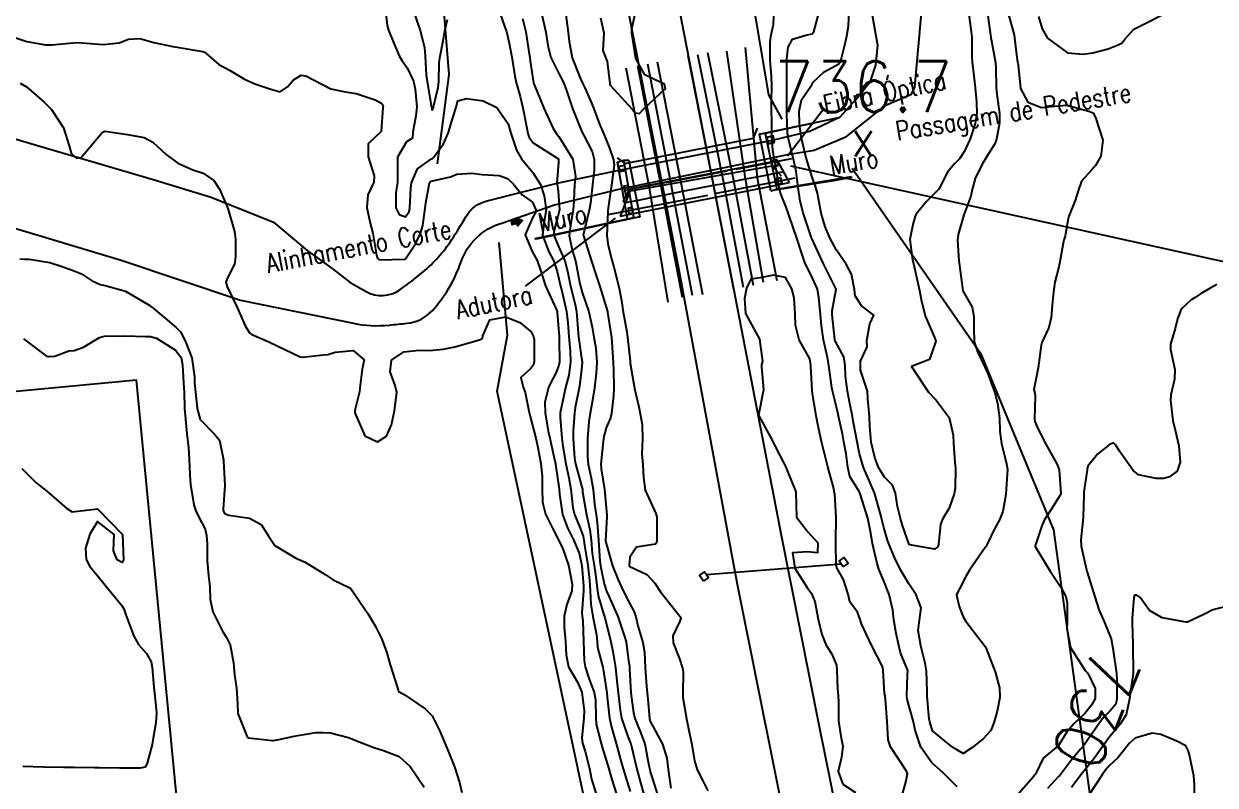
# Model space of a CAD drawing. Header units: metres. Extents: x 307586 to 320046, y 7427249 to 7434250.
# Drawn here: x 314312.2 to 314406.1, y 7432500.8 to 7432560.8 of the extents above; entities that cross this region are included whole.
import ezdxf
from ezdxf.enums import TextEntityAlignment as Align

# ---------------------------------------------------------------- set-up
doc = ezdxf.new("R2010")
doc.units = ezdxf.units.M
doc.header["$MEASUREMENT"] = 0
doc.linetypes.add('CONTINUO', pattern=[0])
doc.linetypes.add('TRACEJADO', pattern=[8.7, 8, -0.7])
doc.layers.get('0').update_dxf_attribs({"color": 255})
for name, color, linetype in [('_ALINHAMENTO_CORTES', 45, 'Continuous'), ('ADUTORA', 45, 'Continuous'), ('ALINHAMENTO_CORTES', 45, 'Continuous'), ('BASE', 45, 'Continuous'), ('Cotas', 45, 'Continuous'), ('Curvas de Nivel 1m', 11, 'Continuous'), ('Curvas de Nivel 5m', 15, 'Continuous'), ('Divisa', 42, 'FENCELINE2'), ('Edificações', 30, 'Continuous'), ('EIXO', 45, 'Continuous'), ('LASTRO', 45, 'Continuous'), ('Linha Férrea', 20, 'Continuous'), ('PLATAFORMA', 45, 'Continuous'), ('Pontes_Viadutos_Tubos', 190, 'Continuous'), ('Pontos Cotados', 45, 'Continuous'), ('Portico', 45, 'Continuous'), ('TEXTO', 45, 'Continuous'), ('TG', 45, 'Continuous'), ('TRILHO', 45, 'Continuous'), ('Vias Primárias', 230, 'Continuous'), ('Vias Secundárias', 230, 'Continuous')]:
    doc.layers.add(name, color=color, linetype=linetype)
doc.styles.add('ROMANS', font='romans', dxfattribs={"height": 0.2})
doc.styles.get("Standard").update_dxf_attribs({"font": 'txt.shx'})
doc.styles.add('Style-STANDARD', font='STANDARD.shx')
doc.linetypes.add('FENCELINE2', pattern='A,0.25,-0.1,[132,ltypeshp.shx,S=0.1,R=0,X=-0.1,Y=0],-0.1,1', length=1.45)

# ---------------------------------------------------------------- blocks, each defined once
blk = doc.blocks.new('ELVTXT_136')
at = {"layer": 'Pontos Cotados', "linetype": 'Continuous', "style": 'Style-STANDARD'}
for s, height, p in [('736.7', 4, (0, 4)), ('x', 3, (0, 0))]:
    blk.add_text(s, height=height, dxfattribs=at).set_placement(p, align=Align.MIDDLE_CENTER)
blk = doc.blocks.new('SIMB_PONTO')
at = {"color": 0}
blk.add_point((0, 0), dxfattribs=at)
for tag in ['desc:', 'cota:', 'pto:']:
    blk.add_attdef(tag, (0, 0), '', height=1)
blk = doc.blocks.new('FAC1394D98AB429E12CF5C')
at = {"color": 1, "linetype": 'CONTINUO', "flags": 128}
for points in [[(-0.35, 0.377), (-0.458, 0.213)], [(-0.43, 0.075), (-0.212, 0.405)], [(-0.303, 0.085), (-0.001, 0.543)], [(-0.165, 0.113), (0.09, 0.501)], [(-0.093, 0.585), (-0.114, 0.554)], [(-0.028, 0.139), (0.182, 0.458)], [(0, 0), (0.274, 0.416)]]:
    blk.add_lwpolyline(points, dxfattribs=at)

msp = doc.modelspace()

# ---------------------------------------------------------------- hatches: boundary and pattern name
at = {"layer": 'ALINHAMENTO_CORTES'}
msp.add_hatch(color=256, dxfattribs=at).paths.add_polyline_path([(314350.608, 7432545.288), (314351.006, 7432545.37), (314350.971, 7432545.538), (314351.46, 7432545.312), (314351.1, 7432544.912), (314351.065, 7432545.08), (314350.668, 7432544.999)])

# ---------------------------------------------------------------- linework, layer by layer
at = {"layer": 'ADUTORA', "linetype": 'TRACEJADO', "flags": 128}
msp.add_lwpolyline([(314358.221, 7432545.798), (314372.967, 7432548.678)], dxfattribs=at)
at = {"layer": 'ALINHAMENTO_CORTES', "linetype": 'CONTINUO'}
msp.add_polyline3d([(314359.523, 7432546.727, 736.6), (314359.583, 7432546.74, 737.448), (314359.708, 7432546.763, 736.877), (314359.719, 7432546.765, 736.877), (314360.002, 7432546.82, 736.908), (314360.025, 7432546.825, 736.913), (314360.037, 7432546.827, 736.627), (314360.473, 7432546.913, 731.546), (314361.608, 7432547.135, 731.302), (314362.531, 7432547.315, 731.521), (314363.323, 7432547.47, 731.533), (314364.11, 7432547.624, 731.545), (314366.533, 7432548.097, 731.56), (314367.332, 7432548.253, 731.395), (314369.05, 7432548.606, 731.354), (314369.974, 7432548.77, 731.387), (314370.792, 7432548.93, 731.513), (314371.288, 7432549.027, 736.607), (314371.307, 7432549.031, 736.605), (314371.702, 7432549.108, 736.603), (314371.721, 7432549.112, 736.603), (314372.06, 7432549.178, 737.202)], dxfattribs=at)
msp.add_polyline3d([(314350.608, 7432545.288, 0), (314351.006, 7432545.37, 0), (314350.971, 7432545.538, 0), (314351.46, 7432545.312, 0), (314351.1, 7432544.912, 0), (314351.065, 7432545.08, 0), (314350.668, 7432544.999, 0)], close=True, dxfattribs=at)
at = {"layer": 'BASE', "linetype": 'CONTINUO'}
for points in [[(314376.247, 7432553.382, 736.566), (314370.604, 7432552.185, 736.612)], [(314370.995, 7432552.304, 731.615), (314376.299, 7432553.412, 736.091)], [(314376.299, 7432553.412, 736.091), (314376.247, 7432553.382, 736.566)], [(314370.149, 7432552.132, 731.434), (314370.995, 7432552.304, 731.615)], [(314370.604, 7432552.185, 736.612), (314370.149, 7432552.132, 731.434)], [(314370.604, 7432552.185, 736.612), (314371.523, 7432547.804, 736.596)], [(314371.048, 7432547.655, 731.544), (314370.149, 7432552.132, 731.434)], [(314352.551, 7432543.846, 736.313), (314352.482, 7432543.906, 736.62), (314360.258, 7432545.563, 736.626), (314359.47, 7432550.067, 736.63)], [(314358.962, 7432549.934, 736.6), (314359.47, 7432550.067, 736.63)], [(314359.745, 7432545.453, 736.6), (314358.962, 7432549.934, 736.6)], [(314359.47, 7432550.067, 736.63), (314359.864, 7432550.082, 731.554)], [(314359.864, 7432550.082, 731.554), (314360.722, 7432545.614, 731.543)], [(314375.98, 7432548.457, 735.538), (314371.048, 7432547.655, 731.544)], [(314371.523, 7432547.804, 736.596), (314377.417, 7432548.785, 736.607)], [(314377.369, 7432548.704, 735.52), (314375.98, 7432548.457, 735.538)], [(314377.417, 7432548.785, 736.607), (314377.369, 7432548.704, 735.52)], [(314371.048, 7432547.655, 731.544), (314371.523, 7432547.804, 736.596)], [(314360.722, 7432545.614, 731.543), (314352.551, 7432543.846, 736.313)], [(314360.258, 7432545.563, 736.626), (314360.722, 7432545.614, 731.543)]]:
    msp.add_polyline3d(points, dxfattribs=at)
for points in [[(314371.335, 7432551.47, 736.879), (314371.218, 7432551.985, 736.879), (314370.716, 7432551.871, 736.879), (314370.833, 7432551.356, 736.879)], [(314371.203, 7432551.961, 737.429), (314370.74, 7432551.856, 737.426), (314370.848, 7432551.38, 737.426), (314371.311, 7432551.485, 737.429)], [(314359.595, 7432549.26, 736.892), (314359.523, 7432549.67, 736.892), (314359.046, 7432549.587, 736.892), (314359.118, 7432549.176, 736.892)], [(314359.583, 7432549.268, 737.433), (314359.515, 7432549.659, 737.428), (314359.058, 7432549.579, 737.422), (314359.126, 7432549.188, 737.445)], [(314371.518, 7432550.142, 736.612), (314371.085, 7432550.056, 736.612), (314371.183, 7432549.563, 736.612), (314371.616, 7432549.649, 736.612)], [(314371.503, 7432550.119, 737.477), (314371.533, 7432549.966, 737.462), (314371.593, 7432549.665, 737.477), (314371.199, 7432549.586, 737.477), (314371.109, 7432550.041, 737.477)], [(314371.929, 7432548.219, 736.596), (314371.835, 7432548.693, 736.596), (314371.427, 7432548.612, 736.596), (314371.521, 7432548.138, 736.596)], [(314371.818, 7432548.668, 737.439), (314371.452, 7432548.596, 737.436), (314371.538, 7432548.163, 737.436), (314371.904, 7432548.236, 737.439)], [(314359.926, 7432547.335, 736.911), (314359.787, 7432548.085, 736.881), (314359.469, 7432548.026, 736.881), (314359.608, 7432547.277, 736.911)], [(314359.899, 7432547.348, 737.433), (314359.83, 7432547.736, 737.433), (314359.543, 7432547.683, 737.433), (314359.615, 7432547.296, 737.433)], [(314360.183, 7432545.931, 736.846), (314360.116, 7432546.347, 736.915), (314359.79, 7432546.29, 736.846), (314359.857, 7432545.878, 736.846)], [(314360.108, 7432546.332, 737.412), (314359.803, 7432546.279, 737.412), (314359.859, 7432545.883, 737.379), (314360.178, 7432545.935, 737.378)]]:
    msp.add_polyline3d(points, close=True, dxfattribs=at)
at = {"layer": 'Curvas de Nivel 1m', "flags": 128}
for points, elevation in [([(314340.628, 7432562.327), (314340.797, 7432560.685), (314340.905, 7432560.323), (314341.257, 7432559.481), (314341.75, 7432558.31), (314341.996, 7432557.903), (314342.394, 7432557.362), (314342.87, 7432556.295), (314343.003, 7432555.668), (314343.131, 7432554.292), (314343.076, 7432553.569), (314342.824, 7432552.295), (314342.801, 7432551.823), (314342.325, 7432551.512), (314341.633, 7432550.31), (314341.616, 7432548.987), (314341.626, 7432548.31), (314341.494, 7432547.531), (314341.479, 7432546.312), (314341.743, 7432545.793), (314342.256, 7432545.61), (314342.535, 7432546.022), (314342.583, 7432546.297), (314342.671, 7432547.904), (314342.716, 7432548.296), (314343.189, 7432549.402), (314344.311, 7432550.181), (314344.378, 7432550.213), (314344.445, 7432550.279), (314345.236, 7432551.359), (314345.63, 7432552.267), (314345.793, 7432552.814), (314346.25, 7432554.261), (314346.272, 7432554.353), (314346.368, 7432554.765), (314347.054, 7432554.934), (314348.368, 7432554.762), (314349.46, 7432554.219), (314350.344, 7432552.948), (314350.557, 7432552.207), (314350.987, 7432550.867), (314351.401, 7432550.194), (314352.297, 7432549.119), (314352.888, 7432548.174), (314353.174, 7432547.271), (314353.325, 7432546.169), (314353.189, 7432545.235), (314353.049, 7432544.172), (314353.535, 7432542.855), (314353.905, 7432542.163), (314354.204, 7432541.301), (314354.48, 7432540.157), (314354.571, 7432539.773), (314354.928, 7432538.152), (314355.035, 7432537.27), (314355.13, 7432536.15), (314355.24, 7432535.041), (314355.253, 7432534.149), (314355.12, 7432533.138), (314354.873, 7432532.152), (314354.718, 7432531.522), (314354.452, 7432530.156), (314354.436, 7432529.788), (314354.581, 7432528.155), (314354.647, 7432527.544), (314354.884, 7432526.151), (314355.118, 7432525.043), (314355.275, 7432524.147), (314355.442, 7432522.684), (314355.559, 7432522.144), (314355.963, 7432521.196), (314356.255, 7432520.435), (314356.298, 7432520.135), (314356.349, 7432519.732), (314356.616, 7432518.13), (314356.759, 7432516.975), (314356.807, 7432516.126), (314356.85, 7432515.083), (314357.005, 7432514.123), (314357.3, 7432512.68), (314357.348, 7432512.118), (314357.393, 7432511.661), (314357.803, 7432510.11), (314357.831, 7432509.972), (314358.116, 7432508.107), (314358.154, 7432507.752), (314358.323, 7432506.105), (314358.483, 7432505.395), (314358.853, 7432504.099), (314359.269, 7432502.565), (314359.407, 7432502.093), (314359.723, 7432501.084), (314359.953, 7432500.324)], 736), ([(314352.965, 7432561.657), (314353.319, 7432560.171), (314353.474, 7432559.112), (314353.707, 7432558.167), (314354.389, 7432556.805), (314354.733, 7432556.156), (314354.951, 7432555.58), (314355.415, 7432554.149), (314356.158, 7432552.32), (314356.245, 7432552.141), (314356.331, 7432551.982), (314356.96, 7432550.771), (314357.13, 7432550.128), (314357.119, 7432549.309), (314356.981, 7432548.13), (314356.828, 7432546.691), (314356.738, 7432546.133), (314356.266, 7432544.162), (314356.262, 7432544.14), (314356.27, 7432544.112), (314356.901, 7432542.13), (314357.22, 7432541.141), (314357.565, 7432540.119), (314358.164, 7432538.157), (314358.177, 7432538.11), (314358.477, 7432536.107), (314358.517, 7432535.728), (314358.629, 7432534.105), (314358.648, 7432533.572), (314358.662, 7432532.104), (314358.653, 7432531.538), (314358.481, 7432530.106), (314358.397, 7432529.778), (314358.056, 7432528.974), (314357.871, 7432528.287), (314357.855, 7432528.113), (314357.835, 7432527.907), (314357.636, 7432526.116), (314357.661, 7432525.757), (314357.933, 7432524.111), (314357.995, 7432523.556), (314358.118, 7432522.109), (314358.119, 7432521.961), (314358.014, 7432520.109), (314358.02, 7432520.041), (314358.564, 7432518.104), (314359.018, 7432516.993), (314359.43, 7432516.095), (314359.894, 7432515.15), (314360.284, 7432514.481), (314360.417, 7432514.082), (314360.576, 7432513.375), (314360.967, 7432512.073), (314361.087, 7432511.313), (314361.136, 7432510.07), (314361.247, 7432508.633), (314361.303, 7432508.068), (314361.341, 7432507.609), (314361.475, 7432506.065), (314361.544, 7432505.827), (314361.776, 7432505.405), (314362.515, 7432504.052), (314362.838, 7432502.958), (314362.96, 7432502.048), (314363.169, 7432500.594)], 733), ([(314354.871, 7432561.733), (314355.066, 7432560.154), (314355.145, 7432559.43), (314355.388, 7432558.15), (314356.036, 7432556.494), (314356.202, 7432556.142), (314356.379, 7432555.772), (314356.898, 7432554.662), (314357.099, 7432554.129), (314357.543, 7432552.924), (314357.892, 7432552.117), (314358.02, 7432551.805), (314358.322, 7432551.019), (314358.648, 7432550.107), (314358.698, 7432549.715), (314358.475, 7432548.108), (314358.453, 7432547.936), (314358.269, 7432546.698), (314358.199, 7432546.111), (314358.192, 7432546.041), (314358.124, 7432544.112), (314358.232, 7432543.354), (314358.549, 7432542.107), (314358.662, 7432541.652), (314359.059, 7432540.101), (314359.264, 7432539.012), (314359.415, 7432538.097), (314359.685, 7432536.557), (314359.753, 7432536.094), (314359.948, 7432534.268), (314359.967, 7432534.092), (314360.109, 7432533.151), (314360.267, 7432532.259), (314360.301, 7432532.087), (314360.636, 7432530.64), (314360.759, 7432530.08), (314360.896, 7432529.242), (314360.925, 7432528.077), (314360.89, 7432526.935), (314360.969, 7432526.076), (314361.007, 7432525.07), (314361.138, 7432524.073), (314361.976, 7432522.243), (314362.043, 7432522.059), (314362.055, 7432521.976), (314362.06, 7432520.059), (314362.051, 7432519.959), (314361.949, 7432519.805), (314360.452, 7432519.576), (314359.933, 7432518.784), (314359.876, 7432518.138), (314359.884, 7432518.09), (314359.922, 7432518.041), (314361.279, 7432517.432), (314361.91, 7432516.743), (314362.356, 7432516.055), (314363.884, 7432514.145), (314363.944, 7432514.039), (314363.951, 7432513.97), (314363.878, 7432513.734), (314363.312, 7432512.594), (314363.358, 7432512.045), (314363.84, 7432510.766), (314364.09, 7432510.037), (314364.14, 7432509.725), (314364.098, 7432508.037), (314364.12, 7432507.716), (314364.399, 7432506.034), (314364.562, 7432505.245), (314364.821, 7432504.029), (314365.026, 7432502.745), (314365.241, 7432502.025), (314365.724, 7432501.095), (314366.076, 7432500.374)], 732), ([(314357.62, 7432561.298), (314357.876, 7432560.118), (314357.812, 7432558.718), (314358.048, 7432558.115), (314358.136, 7432557.849), (314358.345, 7432556.111), (314358.353, 7432556.081), (314358.382, 7432556.003), (314360.108, 7432554.093), (314360.359, 7432553.806), (314360.683, 7432553.76), (314360.981, 7432554.081), (314362.376, 7432555.374), (314362.741, 7432555.695), (314362.66, 7432556.057), (314362.384, 7432556.213), (314361.119, 7432556.808), (314360.403, 7432558.09), (314360.09, 7432560.093), (314360.103, 7432560.426), (314360.453, 7432562.09)], 731), ([(314385.722, 7432500.688), (314384.618, 7432501.791), (314383.745, 7432502.59), (314382.859, 7432503.809), (314382.424, 7432505.166), (314382.283, 7432505.815), (314381.808, 7432507.494), (314381.754, 7432507.821), (314381.83, 7432509.542), (314381.85, 7432509.803), (314381.847, 7432509.82), (314381.833, 7432509.862), (314381.271, 7432511.252), (314381.125, 7432511.831), (314380.935, 7432512.766), (314380.754, 7432513.837), (314380.667, 7432514.615), (314380.386, 7432515.843), (314379.92, 7432516.967), (314379.566, 7432517.854), (314379.407, 7432518.387), (314379.055, 7432519.859), (314378.884, 7432520.94), (314378.688, 7432521.863), (314378.089, 7432523.782), (314378.059, 7432523.869), (314378.004, 7432523.97), (314377.286, 7432525.151), (314377.114, 7432525.884), (314376.986, 7432526.939), (314376.813, 7432527.889), (314376.686, 7432528.517), (314376.389, 7432529.895), (314376.332, 7432530.153), (314376.086, 7432531.173), (314375.895, 7432531.902), (314375.85, 7432532.149), (314375.627, 7432533.905), (314375.501, 7432534.534), (314375.185, 7432535.91), (314375.037, 7432537.028), (314374.952, 7432537.912), (314374.829, 7432539.268), (314374.726, 7432539.915), (314374.204, 7432541.058), (314373.753, 7432541.925), (314373.509, 7432542.641), (314373.106, 7432543.931), (314372.494, 7432545.704), (314372.42, 7432545.938), (314372.267, 7432546.379), (314371.809, 7432547.477), (314371.694, 7432547.949), (314371.596, 7432548.647), (314371.359, 7432549.954), (314371.2, 7432550.835), (314371.134, 7432551.958), (314371.119, 7432553.19), (314371.094, 7432553.959), (314371.097, 7432554.686), (314371.138, 7432555.959), (314371.11, 7432556.679), (314371.002, 7432557.961), (314370.989, 7432559.396), (314371.079, 7432559.96), (314371.266, 7432560.783), (314371.307, 7432561.957)], 732), ([(314386.625, 7432561.777), (314386.847, 7432560.184), (314386.88, 7432559.773), (314386.898, 7432558.253), (314386.926, 7432557.772), (314386.994, 7432557.181), (314387.157, 7432555.768), (314387.264, 7432554.658), (314387.28, 7432553.766), (314387.158, 7432552.961), (314386.767, 7432551.773), (314386.323, 7432550.796), (314385.914, 7432550.187), (314385.526, 7432549.788), (314384.978, 7432549.121), (314384.293, 7432547.8), (314383.297, 7432546.79), (314382.492, 7432545.818), (314382.417, 7432545.663), (314382.256, 7432545.118), (314382.013, 7432543.823), (314382.219, 7432542.199), (314382.308, 7432541.819), (314382.34, 7432541.691), (314382.763, 7432539.814), (314382.9, 7432539.099), (314383.215, 7432537.81), (314384.022, 7432535.924), (314384.053, 7432535.801), (314383.564, 7432534.37), (314382.123, 7432533.82), (314383.475, 7432531.806), (314384.087, 7432531.16), (314385.095, 7432529.79), (314385.429, 7432528.416), (314385.438, 7432527.786), (314385.562, 7432526.253), (314385.601, 7432525.784), (314385.575, 7432524.217), (314385.504, 7432523.785), (314385.114, 7432522.66), (314384.585, 7432521.794), (314384.413, 7432521.351), (314384.265, 7432519.797), (314384.184, 7432519.564), (314383.949, 7432519.414), (314382.003, 7432519.769), (314381.953, 7432519.795), (314381.435, 7432521.295), (314381.27, 7432521.831), (314381.038, 7432522.784), (314380.867, 7432523.837), (314380.629, 7432524.46), (314380.015, 7432525.083), (314379.521, 7432525.855), (314379.256, 7432526.636), (314378.962, 7432527.861), (314378.84, 7432529.088), (314378.824, 7432529.862), (314378.696, 7432531.255), (314378.67, 7432531.864), (314378.118, 7432533.529), (314378.105, 7432533.87), (314378.127, 7432534.232), (314378.647, 7432535.356), (314378.602, 7432535.865), (314378.855, 7432537.171), (314379.172, 7432537.86), (314378.18, 7432538.609), (314377.696, 7432539.388), (314377.632, 7432539.878), (314377.409, 7432541.086), (314376.976, 7432541.889), (314376.229, 7432542.979), (314375.728, 7432543.905), (314375.342, 7432544.819), (314375.025, 7432545.912), (314374.725, 7432547.469), (314374.594, 7432547.917), (314374.295, 7432548.735), (314373.925, 7432549.924), (314373.772, 7432550.471), (314373.44, 7432551.929), (314373.319, 7432552.959), (314373.287, 7432553.931), (314373.459, 7432554.842), (314374.206, 7432555.922), (314374.279, 7432556.026), (314374.386, 7432556.216), (314375.261, 7432557.044), (314376.401, 7432557.676), (314376.565, 7432557.898), (314376.938, 7432559.379), (314377.045, 7432559.891), (314377.181, 7432560.629), (314377.221, 7432561.888)], 734), ([(314389.733, 7432561.737), (314390.214, 7432559.954), (314390.256, 7432559.732), (314390.419, 7432558.383), (314390.498, 7432557.813), (314390.516, 7432557.728), (314390.551, 7432557.588), (314390.733, 7432555.725), (314391.309, 7432554.653), (314392.368, 7432554.242), (314393.696, 7432554.36), (314394.37, 7432554.425), (314396.099, 7432553.929), (314396.365, 7432553.848), (314396.477, 7432553.771), (314396.534, 7432553.657), (314396.658, 7432553.356), (314397.207, 7432551.647), (314397.063, 7432550.391), (314396.638, 7432549.655), (314396.309, 7432549.3), (314395.543, 7432548.426), (314395.27, 7432547.67), (314395.042, 7432546.912), (314394.547, 7432545.677), (314394.482, 7432545.456), (314394.247, 7432544.122), (314394.147, 7432543.777), (314394.118, 7432543.681), (314393.83, 7432542.072), (314393.745, 7432541.685), (314393.431, 7432540.457), (314393.316, 7432539.689), (314393.22, 7432538.653), (314393.141, 7432537.69), (314392.964, 7432536.888), (314392.414, 7432535.697), (314392.347, 7432535.492), (314392.123, 7432533.7), (314391.787, 7432532.016), (314391.845, 7432531.704), (314391.876, 7432531.489), (314391.827, 7432529.704), (314391.849, 7432529.482), (314392.066, 7432528.975), (314392.728, 7432527.693), (314393.627, 7432526.086), (314393.766, 7432525.683), (314393.899, 7432523.786), (314393.864, 7432523.681), (314393.141, 7432522.533), (314392.602, 7432521.694), (314392.408, 7432521.256), (314391.955, 7432519.929), (314391.88, 7432519.701), (314391.882, 7432519.631), (314391.951, 7432519.504), (314393.059, 7432517.689), (314393.914, 7432516.434), (314394.3, 7432515.676), (314394.415, 7432515.157), (314394.416, 7432513.675), (314394.382, 7432513.168), (314394.678, 7432511.672), (314395.835, 7432509.866), (314395.937, 7432509.761), (314396.022, 7432509.657), (314396.599, 7432508.427), (314396.599, 7432507.648), (314396.322, 7432507.136), (314395.795, 7432506.466), (314395.384, 7432506.069), (314394.962, 7432505.668), (314394.411, 7432505.039), (314393.766, 7432504.03), (314393.631, 7432503.815), (314393.411, 7432503.684), (314392.504, 7432502.94), (314391.896, 7432501.698), (314391.837, 7432501.594), (314391.73, 7432501.458), (314390.201, 7432499.723)], 732), ([(314392.15, 7432561.404), (314392.44, 7432560.439), (314392.855, 7432559.696), (314394.422, 7432558.538), (314395.652, 7432558.437), (314396.422, 7432558.534), (314397.639, 7432558.856), (314398.428, 7432559.159), (314398.732, 7432559.325), (314398.953, 7432559.625), (314399.651, 7432560.408), (314400.445, 7432560.809), (314401.991, 7432561.587)], 731), ([(314351.485, 7432561.236), (314351.745, 7432560.19), (314351.975, 7432558.62), (314352.039, 7432558.185), (314352.086, 7432557.87), (314352.345, 7432556.181), (314352.351, 7432556.149), (314352.381, 7432556.035), (314353.166, 7432554.172), (314353.867, 7432552.638), (314354.155, 7432552.162), (314354.331, 7432551.939), (314355.44, 7432550.149), (314355.64, 7432548.799), (314355.579, 7432548.147), (314355.513, 7432546.905), (314355.47, 7432546.148), (314355.291, 7432545.111), (314355.158, 7432544.151), (314355.385, 7432542.989), (314355.639, 7432542.146), (314355.996, 7432540.341), (314356.032, 7432540.142), (314356.185, 7432539.637), (314356.699, 7432538.132), (314356.952, 7432536.929), (314357.098, 7432536.126), (314357.261, 7432535.25), (314357.322, 7432534.122), (314357.27, 7432533.282), (314357.136, 7432532.124), (314356.953, 7432530.998), (314356.8, 7432530.129), (314356.705, 7432529.489), (314356.599, 7432528.132), (314356.585, 7432526.688), (314356.636, 7432526.131), (314356.889, 7432525.004), (314357.047, 7432524.124), (314357.14, 7432522.968), (314357.266, 7432522.121), (314357.361, 7432521.513), (314357.452, 7432520.118), (314357.575, 7432518.469), (314357.62, 7432518.115), (314357.66, 7432517.854), (314357.909, 7432516.693), (314358.105, 7432516.108), (314358.28, 7432515.726), (314358.979, 7432514.099), (314359.572, 7432512.379), (314359.638, 7432512.092), (314359.838, 7432510.634), (314359.901, 7432510.156), (314359.905, 7432510.089), (314359.91, 7432510.011), (314360.02, 7432508.087), (314360.213, 7432506.51), (314360.32, 7432506.082), (314360.743, 7432505.046), (314361.103, 7432504.07), (314361.437, 7432502.365), (314361.501, 7432502.063), (314361.548, 7432501.88), (314361.725, 7432501.309), (314362.12, 7432500.056)], 734), ([(314388.154, 7432561.458), (314388.383, 7432559.751), (314388.393, 7432559.711), (314388.43, 7432559.494), (314388.754, 7432557.747), (314388.783, 7432557.37), (314388.812, 7432555.746), (314388.853, 7432555.271), (314389.07, 7432553.743), (314389.081, 7432553.014), (314388.842, 7432551.745), (314388.71, 7432551.366), (314388.323, 7432550.781), (314387.712, 7432549.759), (314387.16, 7432548.626), (314386.907, 7432547.771), (314386.808, 7432547.249), (314386.263, 7432545.78), (314385.81, 7432544.222), (314385.759, 7432543.785), (314385.866, 7432542.136), (314385.911, 7432541.783), (314386.193, 7432539.78), (314386.912, 7432538.501), (314387.052, 7432537.767), (314387.049, 7432536.877), (314387.086, 7432535.766), (314387.341, 7432534.968), (314387.927, 7432533.753), (314388.116, 7432533.313), (314388.693, 7432531.744), (314388.911, 7432530.915), (314389.062, 7432529.74), (314389.099, 7432528.704), (314389.219, 7432527.738), (314389.631, 7432526.132), (314389.692, 7432525.733), (314389.605, 7432524.136), (314389.565, 7432523.734), (314389.325, 7432522.395), (314389.069, 7432521.739), (314388.681, 7432521.027), (314388.078, 7432519.749), (314388.036, 7432519.665), (314387.951, 7432519.546), (314386.699, 7432517.769), (314386.422, 7432517.276), (314385.911, 7432516.293), (314385.729, 7432515.958), (314385.691, 7432515.782), (314385.894, 7432514.896), (314386.206, 7432514.095), (314386.394, 7432513.772), (314387.855, 7432511.864), (314387.935, 7432511.749), (314388.017, 7432511.582), (314388.729, 7432509.741), (314389.062, 7432508.496), (314389.102, 7432507.737), (314388.877, 7432506.659), (314388.623, 7432505.742), (314388.383, 7432505.137), (314387.77, 7432504.475), (314386.899, 7432503.763), (314386.205, 7432503.325), (314385.76, 7432503.566), (314385.382, 7432503.784), (314383.776, 7432505.108), (314383.578, 7432505.802), (314383.537, 7432506.053), (314383.37, 7432507.804), (314383.361, 7432508.261), (314383.316, 7432509.805), (314383.222, 7432510.423), (314382.882, 7432511.81), (314382.668, 7432513.015), (314382.76, 7432513.811), (314382.899, 7432514.804), (314382.514, 7432515.814), (314381.916, 7432516.698), (314381.237, 7432517.83), (314380.82, 7432518.715), (314380.358, 7432519.844), (314380.251, 7432520.141), (314379.966, 7432521.123), (314379.781, 7432521.852), (314379.718, 7432522.111), (314379.223, 7432523.858), (314378.625, 7432525.256), (314378.359, 7432525.867), (314378.039, 7432526.941), (314377.846, 7432527.873), (314377.567, 7432529.377), (314377.475, 7432529.879), (314377.238, 7432531.036), (314377.082, 7432531.885), (314376.944, 7432533.054), (314376.911, 7432533.888), (314376.807, 7432534.567), (314376.142, 7432535.793), (314376.099, 7432535.9), (314376.089, 7432535.955), (314375.875, 7432537.903), (314375.875, 7432538.195), (314376.193, 7432539.9), (314375.208, 7432541.91), (314374.267, 7432543.895), (314374.258, 7432543.92), (314374.243, 7432543.95), (314373.584, 7432545.927), (314373.35, 7432546.852), (314373.204, 7432547.931), (314373.047, 7432549.187), (314372.889, 7432549.934), (314372.401, 7432551.871), (314372.39, 7432551.939), (314372.345, 7432552.741), (314372.303, 7432553.941), (314372.3, 7432555.859), (314372.303, 7432555.941), (314372.302, 7432557.841), (314372.299, 7432557.942), (314372.3, 7432558.046), (314372.419, 7432558.995), (314372.748, 7432559.617), (314373.814, 7432559.926), (314374.313, 7432560.043), (314374.436, 7432560.2), (314374.801, 7432561.565)], 733), ([(314311.296, 7432559.801), (314312.415, 7432559.445), (314313.877, 7432559.179), (314314.411, 7432559.168), (314315.73, 7432559.31), (314316.414, 7432559.351), (314317.757, 7432559.256), (314318.412, 7432559.193), (314319.669, 7432559.322), (314320.419, 7432559.625), (314321.298, 7432559.678), (314322.415, 7432559.348), (314323.906, 7432559.03), (314324.41, 7432558.959), (314326.269, 7432558.638), (314326.404, 7432558.595), (314326.533, 7432558.498), (314327.542, 7432557.631), (314328.39, 7432557.167), (314329.567, 7432556.458), (314330.379, 7432556.094), (314331.63, 7432555.686), (314332.373, 7432555.458), (314332.939, 7432555.853), (314333.418, 7432556.41), (314334.018, 7432556.772), (314334.386, 7432556.73), (314335.049, 7432556.393), (314336.376, 7432555.697), (314337.484, 7432555.473), (314338.373, 7432555.334), (314339.871, 7432554.832), (314340.365, 7432554.564), (314340.47, 7432554.434), (314340.478, 7432554.328), (314340.461, 7432554.229), (314340.333, 7432552.33), (314339.307, 7432551.356), (314339.3, 7432550.34), (314339.782, 7432548.844), (314339.755, 7432548.335), (314339.278, 7432547.335), (314339.201, 7432546.341), (314339.47, 7432545.118), (314339.666, 7432544.336), (314339.963, 7432542.586), (314340.041, 7432542.332), (314340.212, 7432542.215), (314342.19, 7432542.278), (314342.213, 7432542.279), (314342.23, 7432542.282), (314342.242, 7432542.3), (314343.049, 7432543.473), (314343.436, 7432544.288), (314343.613, 7432544.923), (314343.791, 7432546.285), (314343.845, 7432546.706), (314344.152, 7432548.281), (314344.192, 7432548.373), (314344.285, 7432548.42), (314345.785, 7432548.77), (314346.293, 7432548.964), (314347.487, 7432549.05), (314348.294, 7432548.954), (314349.631, 7432548.879), (314350.289, 7432548.647), (314350.728, 7432548.203), (314351.435, 7432547.353), (314352.269, 7432546.759), (314352.516, 7432546.177), (314352.495, 7432545.944), (314352.256, 7432545.521), (314351.687, 7432544.188), (314352.223, 7432542.874), (314352.639, 7432542.176), (314352.878, 7432541.501), (314353.284, 7432540.169), (314354.165, 7432538.291), (314354.206, 7432538.16), (314354.214, 7432538.107), (314354.356, 7432536.158), (314354.371, 7432535.928), (314354.377, 7432534.157), (314354.348, 7432533.929), (314354.11, 7432533.303), (314353.702, 7432532.561), (314353.517, 7432532.166), (314353.244, 7432531.006), (314353.257, 7432530.168), (314353.499, 7432528.718), (314353.615, 7432528.164), (314354.025, 7432526.363), (314354.062, 7432526.16), (314354.073, 7432526.108), (314354.35, 7432524.157), (314354.389, 7432523.765), (314354.631, 7432522.153), (314355.023, 7432521.088), (314355.502, 7432520.145), (314355.937, 7432519.105), (314356.139, 7432518.137), (314356.285, 7432516.512), (314356.285, 7432516.134), (314356.156, 7432514.406), (314356.174, 7432514.136), (314356.23, 7432513.783), (314356.27, 7432512.134), (314356.321, 7432510.616), (314356.399, 7432510.132), (314356.701, 7432509.245), (314357.117, 7432508.12), (314357.228, 7432507.549), (314357.242, 7432506.118), (314357.279, 7432505.618), (314357.667, 7432504.111), (314357.759, 7432503.818), (314358.272, 7432502.105), (314358.492, 7432501.336), (314358.869, 7432500.098)], 737), ([(314311.866, 7432556.155), (314312.375, 7432555.858), (314313.762, 7432554.646), (314314.354, 7432554.067), (314315.297, 7432552.63), (314315.736, 7432551.208), (314315.896, 7432550.624), (314316.307, 7432550.238), (314316.668, 7432550.254), (314316.944, 7432550.611), (314318.33, 7432552.256), (314318.564, 7432552.354), (314320.328, 7432552.103), (314321.645, 7432551.869), (314322.323, 7432551.511), (314323.39, 7432550.529), (314324.303, 7432549.847), (314325.498, 7432549.305), (314326.291, 7432549.064), (314327.137, 7432548.487), (314327.601, 7432547.805), (314328.167, 7432546.471), (314328.192, 7432546.401), (314328.26, 7432546.189), (314328.777, 7432544.465), (314328.86, 7432543.837), (314328.861, 7432542.464), (314328.782, 7432541.889), (314328.196, 7432540.755), (314328.091, 7432540.472), (314328.187, 7432540.086), (314328.972, 7432538.462), (314329.631, 7432536.973), (314329.985, 7432536.452), (314330.142, 7432536.34), (314331.478, 7432535.772), (314332.133, 7432535.447), (314333.955, 7432534.572), (314334.124, 7432534.539), (314335.786, 7432534.724), (314336.127, 7432534.775), (314336.701, 7432534.944), (314338.13, 7432535.07), (314338.98, 7432534.341), (314338.841, 7432533.614), (314338.665, 7432532.344), (314338.617, 7432531.816), (314338.264, 7432530.348), (314338.256, 7432530.162), (314339.034, 7432528.34), (314340.038, 7432527.88), (314340.748, 7432528.319), (314341.153, 7432529.217), (314341.395, 7432530.31), (314341.556, 7432531.777), (314341.449, 7432532.31), (314341.036, 7432533.389), (314341.151, 7432534.315), (314342.13, 7432534.985), (314343.316, 7432535.104), (314344.131, 7432535.066), (314345.207, 7432535.194), (314346.134, 7432535.373), (314347.709, 7432535.807), (314348.14, 7432535.935), (314348.315, 7432536.054), (314348.345, 7432536.228), (314348.885, 7432537.493), (314350.158, 7432537.729), (314351.254, 7432537.293), (314352.147, 7432536.546), (314352.346, 7432536.178), (314352.392, 7432535.925), (314352.403, 7432534.177), (314352.342, 7432533.955), (314352.115, 7432533.637), (314351.353, 7432532.943), (314351.53, 7432532.188), (314351.676, 7432531.774), (314352.005, 7432530.181), (314352.068, 7432529.885), (314352.513, 7432528.175), (314352.653, 7432527.558), (314352.918, 7432526.171), (314353.031, 7432525.152), (314353.024, 7432524.17), (314353.042, 7432523.114), (314353.275, 7432522.167), (314353.959, 7432520.807), (314354.315, 7432520.156), (314354.661, 7432519.434), (314355.106, 7432518.148), (314355.391, 7432516.662), (314355.348, 7432516.146), (314354.977, 7432515.064), (314354.753, 7432514.151), (314354.754, 7432513.267), (314354.871, 7432512.15), (314354.909, 7432511.082), (314355.1, 7432510.147), (314355.815, 7432508.938), (314356.146, 7432508.135), (314356.322, 7432506.666), (314356.299, 7432506.132), (314356.156, 7432504.524), (314356.194, 7432504.134), (314356.422, 7432503.461), (314356.741, 7432502.125), (314356.906, 7432501.304), (314357.28, 7432500.116)], 738), ([(314311.848, 7432542.305), (314312.209, 7432542.28), (314312.597, 7432542.268), (314314.207, 7432542.018), (314315.114, 7432541.721), (314316.2, 7432541.329), (314316.703, 7432541.117), (314317.51, 7432540.6), (314318.188, 7432540.278), (314318.578, 7432540.195), (314320.18, 7432539.741), (314322.087, 7432538.618), (314322.163, 7432538.567), (314322.195, 7432538.54), (314324.147, 7432536.911), (314324.535, 7432536.516), (314324.948, 7432535.699), (314325.4, 7432534.507), (314325.612, 7432532.994), (314325.628, 7432532.505), (314325.796, 7432530.782), (314325.829, 7432530.502), (314326.06, 7432529.63), (314327.205, 7432528.483), (314327.582, 7432528.02), (314327.902, 7432526.472), (314327.912, 7432526.361), (314328.003, 7432524.47), (314327.867, 7432522.579), (314327.886, 7432522.471), (314327.908, 7432522.407), (314327.971, 7432522.228), (314328.334, 7432522.102), (314329.967, 7432521.871), (314330.881, 7432521.355), (314331.472, 7432520.427), (314331.942, 7432519.721), (314333.657, 7432518.672), (314333.925, 7432518.566), (314334.337, 7432518.396), (314335.913, 7432517.412), (314336.539, 7432517), (314337.903, 7432516.35), (314339.293, 7432514.336), (314339.869, 7432513.377), (314340.379, 7432512.322), (314340.773, 7432511.247), (314341.033, 7432510.312), (314341.611, 7432508.498), (314341.665, 7432508.302), (314341.709, 7432508.209), (314341.801, 7432508.149), (314342.134, 7432507.962), (314343.789, 7432506.847), (314344.341, 7432506.274), (314344.958, 7432505.081), (314345.299, 7432504.265), (314345.747, 7432503.172), (314346.108, 7432502.254), (314346.505, 7432501.033), (314346.692, 7432500.245)], 739), ([(314381.339, 7432499.826), (314381.726, 7432501.149), (314381.824, 7432501.727), (314381.797, 7432501.819), (314381.735, 7432501.929), (314380.483, 7432503.839), (314380.304, 7432504.378), (314380.228, 7432505.843), (314380.097, 7432507.557), (314380.047, 7432507.846), (314380.017, 7432508.049), (314379.899, 7432509.849), (314379.895, 7432509.91), (314379.836, 7432510.173), (314378.989, 7432511.859), (314378.198, 7432513.547), (314378.088, 7432513.868), (314377.889, 7432514.446), (314377.281, 7432515.263), (314377.143, 7432515.881), (314376.77, 7432517.037), (314376.271, 7432517.895), (314376.199, 7432518.16), (314376.159, 7432519.897), (314376.163, 7432520.105), (314376.203, 7432521.897), (314376.089, 7432523.811), (314376.041, 7432523.899), (314376.033, 7432523.929), (314376.006, 7432524.192), (314375.546, 7432525.905), (314375.388, 7432526.548), (314375.041, 7432527.91), (314374.747, 7432529.232), (314374.609, 7432529.915), (314374.327, 7432531.681), (314374.306, 7432531.918), (314374.201, 7432533.84), (314374.196, 7432533.919), (314374.128, 7432534.43), (314373.282, 7432535.929), (314372.999, 7432537.087), (314372.971, 7432537.932), (314372.888, 7432539.227), (314372.693, 7432539.935), (314372.202, 7432540.843), (314371.269, 7432541.02), (314370.201, 7432540.814), (314369.478, 7432540.699), (314369.137, 7432539.981), (314368.981, 7432539.182), (314369.04, 7432537.981), (314370.143, 7432535.97), (314370.382, 7432534.223), (314370.315, 7432533.967), (314370.3, 7432533.787), (314370.456, 7432531.965), (314370.073, 7432529.97), (314371.17, 7432527.953), (314371.454, 7432527.366), (314372.027, 7432526.3), (314372.19, 7432525.938), (314372.332, 7432525.625), (314373.025, 7432523.93), (314373.039, 7432522.878), (314373.06, 7432521.929), (314373.962, 7432520.781), (314374.76, 7432519.912), (314374.727, 7432519.13), (314373.946, 7432519.197), (314372.747, 7432519.129), (314372.937, 7432517.93), (314373.91, 7432516.398), (314374.252, 7432515.917), (314374.509, 7432515.302), (314374.783, 7432513.911), (314375.067, 7432512.706), (314375.385, 7432511.905), (314375.845, 7432511.149), (314376.213, 7432510.271), (314376.256, 7432509.894), (314376.301, 7432508.376), (314376.342, 7432507.892), (314376.367, 7432507.329), (314376.369, 7432505.891), (314376.563, 7432504.68), (314376.717, 7432503.886), (314376.616, 7432503.021), (314376.355, 7432501.891), (314376.731, 7432500.893), (314377.717, 7432500.234)], 731), ([(314406.2, 7432540.289), (314405.725, 7432540.017), (314404.912, 7432539.553), (314404.484, 7432539.264), (314404.188, 7432539.071), (314403.4, 7432538.348), (314403.089, 7432537.571), (314402.919, 7432536.815), (314402.559, 7432535.576), (314402.561, 7432535.153), (314402.882, 7432533.572), (314402.873, 7432532.811), (314402.584, 7432531.575), (314402.539, 7432531.125), (314402.738, 7432529.573), (314402.943, 7432528.692), (314403.195, 7432527.569), (314403.32, 7432526.281), (314403.062, 7432525.57), (314402.467, 7432525.127), (314402.017, 7432524.991), (314401.408, 7432524.98), (314400.019, 7432525.265), (314399.601, 7432525.614), (314398.536, 7432527.135), (314398.232, 7432527.628), (314398.055, 7432527.797), (314397.707, 7432527.635), (314396.788, 7432526.902), (314396.027, 7432525.965), (314395.977, 7432525.707), (314395.968, 7432525.661), (314395.723, 7432523.946), (314395.705, 7432523.663), (314395.665, 7432521.976), (314395.635, 7432521.663), (314395.474, 7432520.149), (314395.506, 7432519.664), (314395.934, 7432517.78), (314395.96, 7432517.686), (314395.961, 7432517.66), (314395.972, 7432517.619), (314396.586, 7432515.65), (314396.899, 7432514.651), (314397.349, 7432513.638), (314397.864, 7432512.35), (314398.011, 7432511.628), (314398.041, 7432511.438), (314398.279, 7432509.626), (314398.306, 7432509.147), (314398.328, 7432507.625), (314398.234, 7432507.199), (314397.799, 7432506.676), (314397.279, 7432506.15), (314396.912, 7432505.643), (314395.766, 7432504.015), (314395.605, 7432503.821), (314395.467, 7432503.663), (314394.693, 7432502.726), (314393.898, 7432501.678), (314393.825, 7432501.586), (314393.731, 7432501.489), (314392.849, 7432500.561)], 731), ([(314312.014, 7432525.783), (314313.138, 7432524.649), (314313.993, 7432523.979), (314315.55, 7432522.624), (314315.97, 7432522.368), (314317.973, 7432522.59), (314319.953, 7432520.57), (314320.016, 7432518.569), (314319.921, 7432518.37), (314319.533, 7432518.574), (314319.233, 7432519.277), (314319.286, 7432520.577), (314317.963, 7432521.592), (314317.369, 7432520.599), (314317.036, 7432519.504), (314317.072, 7432518.603), (314317.373, 7432518.054), (314317.911, 7432517.39), (314318.57, 7432516.583), (314319.887, 7432514.968), (314320.046, 7432514.729), (314320.104, 7432514.567), (314320.202, 7432514.241), (314320.831, 7432512.555), (314321.2, 7432511.903), (314321.839, 7432511.191), (314322.208, 7432510.536), (314322.274, 7432510.088), (314322.411, 7432508.534), (314322.502, 7432507.827), (314322.616, 7432506.532), (314322.565, 7432505.743), (314322.361, 7432504.534), (314322.273, 7432504.017), (314321.881, 7432502.539), (314321.844, 7432502.427), (314321.73, 7432502.245), (314321.329, 7432502.146), (314319.729, 7432502.17), (314318.129, 7432502.186), (314317.729, 7432502.192), (314316.129, 7432502.206), (314315.729, 7432502.213), (314315.329, 7432502.216), (314313.729, 7432502.24), (314312.1, 7432502.285)], 741), ([(314404.42, 7432499.553), (314404.443, 7432500.835), (314404.376, 7432501.554), (314404.013, 7432503.303), (314403.947, 7432503.558), (314403.766, 7432503.909), (314403.056, 7432504.281), (314401.775, 7432504.821), (314401.111, 7432504.925), (314399.772, 7432504.514), (314399.292, 7432504.09), (314398.935, 7432503.618), (314398.407, 7432502.97), (314397.744, 7432502.356), (314397.401, 7432501.972), (314397.167, 7432501.638), (314396.1, 7432500.037)], 729)]:
    msp.add_lwpolyline(points, dxfattribs=dict(at, elevation=elevation))
at = {"layer": 'Curvas de Nivel 5m', "flags": 128}
for points, elevation in [([(314342.856, 7432561.889), (314343.419, 7432560.29), (314343.739, 7432558.961), (314343.808, 7432558.286), (314343.884, 7432556.789), (314343.959, 7432556.284), (314344.284, 7432554.36), (314344.293, 7432554.281), (314344.359, 7432554.021), (314344.447, 7432554.194), (314344.467, 7432554.279), (314344.835, 7432555.819), (314344.881, 7432556.275), (314344.908, 7432557.765), (314344.977, 7432558.274), (314345.215, 7432559.478), (314345.361, 7432560.271), (314345.556, 7432561.155)], 735), ([(314349.508, 7432562.219), (314350.075, 7432560.575), (314350.2, 7432560.212), (314350.419, 7432559.309), (314350.626, 7432558.207), (314350.875, 7432556.69), (314350.986, 7432556.201), (314351.285, 7432555.109), (314351.5, 7432554.193), (314351.788, 7432552.741), (314351.898, 7432552.187), (314352.008, 7432551.863), (314352.325, 7432551.438), (314354.262, 7432550.212), (314354.313, 7432550.173), (314354.309, 7432549.907), (314354.169, 7432548.276), (314354.192, 7432548.161), (314354.278, 7432547.647), (314354.383, 7432546.159), (314354.373, 7432546.048), (314354.258, 7432545.638), (314353.942, 7432544.467), (314353.933, 7432544.163), (314354.232, 7432543.452), (314354.801, 7432542.154), (314355.019, 7432541.337), (314355.265, 7432540.149), (314355.62, 7432538.697), (314355.72, 7432538.144), (314355.853, 7432536.436), (314355.881, 7432536.143), (314356.126, 7432534.467), (314356.175, 7432534.191), (314356.179, 7432534.139), (314356.115, 7432533.58), (314355.961, 7432532.275), (314355.939, 7432532.142), (314355.632, 7432530.59), (314355.561, 7432530.145), (314355.461, 7432528.736), (314355.472, 7432528.146), (314355.58, 7432526.592), (314355.65, 7432526.144), (314356.01, 7432524.803), (314356.16, 7432524.293), (314356.192, 7432524.137), (314356.21, 7432523.927), (314356.505, 7432522.132), (314356.777, 7432520.944), (314356.878, 7432520.126), (314356.976, 7432519.085), (314357.12, 7432518.122), (314357.217, 7432517.422), (314357.378, 7432516.118), (314357.45, 7432515.669), (314357.884, 7432514.242), (314357.934, 7432514.109), (314357.964, 7432514.026), (314358.438, 7432512.104), (314358.593, 7432511.355), (314358.791, 7432510.1), (314358.904, 7432509.011), (314359, 7432508.098), (314359.159, 7432506.726), (314359.277, 7432506.095), (314359.769, 7432504.66), (314359.941, 7432504.263), (314360.006, 7432504.086), (314360.08, 7432503.763), (314360.483, 7432502.079), (314360.75, 7432501.102), (314361.044, 7432500.07)], 735), ([(314312.136, 7432536.003), (314313.946, 7432534.642), (314314.122, 7432534.595), (314314.168, 7432534.593), (314314.609, 7432534.635), (314315.711, 7432535.041), (314316.128, 7432535.09), (314316.872, 7432535.351), (314318.138, 7432536.099), (314318.508, 7432536.217), (314320.14, 7432536.239), (314321.784, 7432536.19), (314322.139, 7432536.184), (314322.628, 7432536.045), (314324.129, 7432535.115), (314324.559, 7432534.516), (314324.672, 7432533.957), (314324.759, 7432532.513), (314324.797, 7432531.801), (314324.839, 7432530.512), (314324.903, 7432529.669), (314325.027, 7432528.51), (314325.143, 7432527.397), (314325.209, 7432526.508), (314325.255, 7432525.263), (314325.307, 7432524.507), (314325.572, 7432522.911), (314325.697, 7432522.503), (314325.967, 7432521.939), (314326.451, 7432520.985), (314326.578, 7432520.491), (314326.605, 7432519.828), (314326.607, 7432518.49), (314326.734, 7432517.311), (314326.827, 7432516.486), (314326.864, 7432515.457), (314327.055, 7432514.482), (314327.859, 7432512.895), (314328.138, 7432512.467), (314328.44, 7432511.871), (314328.69, 7432510.461), (314328.762, 7432509.517), (314328.931, 7432508.459), (314329.001, 7432507.247), (314329.025, 7432506.458), (314329.765, 7432504.621), (314329.855, 7432504.54), (314330.817, 7432504.434), (314331.762, 7432504.342), (314331.835, 7432504.347), (314332.255, 7432504.415), (314333.488, 7432504.68), (314333.766, 7432504.741), (314335.193, 7432504.962), (314335.769, 7432504.981), (314336.332, 7432504.935), (314337.765, 7432504.562), (314338.325, 7432504.344), (314339.755, 7432503.789), (314340.518, 7432503.552), (314341.745, 7432503.08), (314342.606, 7432502.291), (314343.717, 7432500.66)], 740), ([(314407.385, 7432515.005), (314405.894, 7432514.643), (314405.164, 7432514.273), (314403.884, 7432513.676), (314403.783, 7432513.661), (314401.887, 7432514.01), (314400.891, 7432514.593), (314400.156, 7432515.606), (314399.906, 7432515.79), (314399.721, 7432515.797), (314399.657, 7432515.612), (314399.524, 7432513.976), (314399.536, 7432513.613), (314399.576, 7432511.894), (314399.576, 7432511.613), (314399.618, 7432509.829), (314399.597, 7432509.612), (314399.364, 7432508.068), (314399.314, 7432507.615), (314399.045, 7432506.367), (314398.594, 7432505.622), (314398.214, 7432505.19), (314397.773, 7432504.657), (314397.03, 7432503.641), (314396.502, 7432502.898), (314395.737, 7432501.944), (314395.605, 7432501.791), (314395.513, 7432501.662), (314394.747, 7432500.645)], 730)]:
    msp.add_lwpolyline(points, dxfattribs=dict(at, elevation=elevation))
at = {"layer": 'Divisa'}
for points in [[(314371.936, 7432553.303), (314370.892, 7432555.226), (314366.321, 7432582.309), (314356.193, 7432626.831), (314361.93, 7432628.355), (314358.735, 7432641.637), (314357.008, 7432648.757), (314356.658, 7432648.611), (314351.797, 7432660.208), (314342.513, 7432680.65), (314343.352, 7432681.044), (314335.493, 7432697.772), (314331.527, 7432705.599), (314331.299, 7432705.466), (314328.808, 7432709.743), (314325.969, 7432715.106), (314323.38, 7432719.865), (314322.712, 7432721.385), (314320.542, 7432725.469), (314320.021, 7432726.224), (314310.334, 7432740.274)], [(314344.766, 7432549.787), (314345.701, 7432556.843), (314343.247, 7432586.972), (314330.283, 7432632.65), (314319.131, 7432662.952), (314312.907, 7432677.852), (314294.996, 7432710.606)], [(314377.455, 7432549.457), (314387.582, 7432534.867), (314393.317, 7432520.941), (314398.379, 7432484.113), (314403.3, 7432454.191), (314405.563, 7432436.886), (314412.197, 7432414.437), (314419.7, 7432397.263), (314433.329, 7432372.332), (314447.994, 7432349.183), (314468.986, 7432315.834), (314499.773, 7432267.065), (314511.011, 7432249.95), (314526.486, 7432225.844), (314542.305, 7432201.291), (314545.43, 7432197.509), (314557.23, 7432183.475), (314578.221, 7432163.396), (314588.981, 7432153.264), (314601.244, 7432144.473)], [(314598.827, 7432089.163), (314596.882, 7432098.978), (314584.64, 7432113.339), (314578.782, 7432119.951), (314566.254, 7432128.635), (314554.744, 7432136.427), (314532.738, 7432161.937), (314510.27, 7432192.567), (314505.628, 7432198.768), (314476.466, 7432239.013), (314468.446, 7432249.95), (314457.968, 7432266.263), (314422.398, 7432317.97), (314404.004, 7432346.052), (314397.77, 7432359.725), (314393.109, 7432373.871), (314384.52, 7432394.378), (314370.366, 7432426.892), (314365.661, 7432442.583), (314360.272, 7432471.853), (314360.071, 7432482.379), (314349.474, 7432531.863), (314350.291, 7432536.279), (314349.626, 7432543.583)]]:
    msp.add_lwpolyline(points, dxfattribs=at)
at = {"layer": 'Edificações'}
msp.add_lwpolyline([(314274.946, 7432450.12), (314276.419, 7432433.414), (314328.869, 7432438.435), (314327.112, 7432458.232), (314324.827, 7432458.029), (314324.541, 7432461.257), (314325.415, 7432461.334), (314324.61, 7432471.923), (314325.953, 7432472.025), (314325.151, 7432482.584), (314323.54, 7432482.461), (314322.64, 7432493.95), (314321.203, 7432493.837), (314320.977, 7432496.726), (314324.497, 7432497.001), (314321.054, 7432532.734), (314273.067, 7432528.225), (314276.174, 7432492.42), (314272.738, 7432492.283), (314273.149, 7432487.547), (314274.014, 7432487.601), (314277.276, 7432453.009), (314285.279, 7432453.791), (314285.54, 7432451.009)], close=True, dxfattribs=at)
at = {"layer": 'EIXO', "linetype": 'CONTINUO'}
for points in [[(314368.883, 7432540.04, 731.393), (314367.277, 7432548.544, 731.389), (314365.293, 7432558.388, 731.401)], [(314364.877, 7432539.4, 731.37), (314363.183, 7432548.19, 731.346), (314361.353, 7432557.658, 731.348)]]:
    msp.add_polyline3d(points, dxfattribs=at)
at = {"layer": 'LASTRO', "linetype": 'CONTINUO'}
for points in [[(314371.533, 7432540.578, 731.16), (314369.985, 7432548.649, 731.389), (314369.054, 7432558.962, 731.246)], [(314370.466, 7432540.429, 731.319), (314369.05, 7432548.606, 731.354), (314367.583, 7432558.676, 731.274)]]:
    msp.add_polyline3d(points, dxfattribs=at)
at = {"layer": 'Linha Férrea'}
for points in [[(314350.359, 7432618.398), (314354.803, 7432601.319), (314358.982, 7432584.066), (314363.86, 7432561.855), (314367.959, 7432540.773), (314371.879, 7432520.383), (314374.839, 7432505.571), (314378.837, 7432485.721), (314381.164, 7432475.037), (314384.658, 7432461.416), (314387.63, 7432449.801), (314391.299, 7432437.925), (314395.229, 7432426.14), (314399.77, 7432414), (314406.143, 7432398.283), (314413.481, 7432382.656), (314418.884, 7432372.174), (314427.447, 7432356.197)], [(314346.69, 7432617.045), (314351.014, 7432601.066), (314355.117, 7432583.55), (314359.885, 7432561.424), (314363.766, 7432541.57), (314368.372, 7432516.779), (314372.92, 7432494.151), (314377.077, 7432475.572), (314380.185, 7432462.929), (314384.012, 7432448.288), (314387.231, 7432437.582), (314392.333, 7432422.666), (314396.991, 7432409.689), (314403.314, 7432395.215), (314407.802, 7432385.397), (314413.461, 7432373.917), (314423.164, 7432355.849)]]:
    msp.add_lwpolyline(points, dxfattribs=at)
at = {"layer": 'PLATAFORMA', "linetype": 'CONTINUO'}
for points in [[(314371.61, 7432550.031, 737.489), (314360.01, 7432547.81, 737.444)], [(314372.515, 7432548.317, 737.419), (314371.61, 7432550.031, 737.489)], [(314359.158, 7432545.668, 737.451), (314372.515, 7432548.317, 737.419)], [(314360.01, 7432547.81, 737.444), (314359.158, 7432545.668, 737.451)]]:
    msp.add_polyline3d(points, dxfattribs=at)
at = {"layer": 'Pontes_Viadutos_Tubos'}
for points in [[(314358.929, 7432550.261), (314359.549, 7432549.818), (314369.69, 7432551.81), (314370, 7432552.607)], [(314359.412, 7432546.803), (314359.855, 7432547.644), (314371.154, 7432549.636), (314371.862, 7432548.839)]]:
    msp.add_lwpolyline(points, dxfattribs=at)
at = {"layer": 'Portico'}
for points in [[(314376.756, 7432518.035), (314376.426, 7432518.483), (314376.816, 7432518.769), (314377.145, 7432518.321)], [(314365.751, 7432516.907), (314365.422, 7432517.355), (314365.811, 7432517.641), (314366.14, 7432517.193)]]:
    msp.add_lwpolyline(points, close=True, dxfattribs=at)
msp.add_lwpolyline([(314365.975, 7432517.417), (314376.591, 7432518.259)], dxfattribs=at)
at = {"layer": 'TEXTO'}
msp.add_line((314372.584, 7432549.634), (314526.596, 7432515.583), dxfattribs=at)
at = {"layer": 'TEXTO', "linetype": 'CONTINUO'}
for points in [[(314372.364, 7432550.425, 0), (314375.145, 7432554.049, 0)], [(314351.714, 7432540.148, 0), (314358.811, 7432545.507, 0)]]:
    msp.add_polyline3d(points, dxfattribs=at)
at = {"layer": 'TG', "linetype": 'TRACEJADO', "flags": 128}
msp.add_lwpolyline([(314359.759, 7432547.757), (314372.708, 7432550.204)], dxfattribs=at)
at = {"layer": 'TRILHO', "linetype": 'CONTINUO'}
for points in [[(314368.137, 7432539.893, 731.568), (314366.445, 7432548.547, 731.56), (314364.535, 7432558.293, 731.562)], [(314369.678, 7432540.191, 731.587), (314368.074, 7432548.7, 731.588), (314366.089, 7432558.549, 731.609)], [(314362.951, 7432538.88, 731.319), (314361.484, 7432547.897, 731.3), (314359.649, 7432557.329, 731.227)], [(314364.087, 7432539.248, 731.55), (314362.391, 7432548.041, 731.518), (314360.563, 7432557.506, 731.512)], [(314365.675, 7432539.459, 731.56), (314364.009, 7432548.152, 731.544), (314362.12, 7432557.801, 731.553)]]:
    msp.add_polyline3d(points, dxfattribs=at)
at = {"layer": 'Vias Primárias', "elevation": 743.557}
msp.add_lwpolyline([(314134.048, 7432607.294), (314191.496, 7432589.331), (314254.283, 7432568.525), (314291.333, 7432557.68), (314322.356, 7432548.547)], dxfattribs=at)
msp.add_lwpolyline([(314134.048, 7432607.294), (314191.496, 7432589.331), (314254.283, 7432568.525), (314291.333, 7432557.68), (314322.356, 7432548.547)], dxfattribs=at)
at = {"layer": 'Vias Primárias', "elevation": 751.247}
msp.add_lwpolyline([(314270.282, 7432220.862), (314268.622, 7432267.923), (314266.205, 7432346.909), (314262.746, 7432441.259), (314260.329, 7432519.815), (314259.762, 7432543.286, -0.164279), (314262.466, 7432551.981, -0.22261), (314270.107, 7432556.212), (314292.703, 7432550.335), (314319.758, 7432542.216)], format="xyb", dxfattribs=at)
msp.add_lwpolyline([(314270.282, 7432220.862), (314268.622, 7432267.923), (314266.205, 7432346.909), (314262.746, 7432441.259), (314260.329, 7432519.815), (314259.762, 7432543.286, -0.164279), (314262.466, 7432551.981, -0.22261), (314270.107, 7432556.212), (314292.703, 7432550.335), (314319.758, 7432542.216)], format="xyb", dxfattribs=at)
at = {"layer": 'Vias Secundárias'}
for points, elevation in [([(314319.758, 7432542.216), (314329.258, 7432539.056), (314338.144, 7432537.223, 0.076878), (314340.965, 7432537.082, -0.001939), (314342.376, 7432537.223, 0.185951), (314344.35, 7432538.21, 0.102654), (314346.611, 7432542.024, -0.243344), (314349.855, 7432545.125), (314353.928, 7432546.545), (314359.053, 7432547.781), (314372.396, 7432550.519), (314374.452, 7432550.878), (314377.015, 7432551.938), (314380.108, 7432554.411), (314382.14, 7432555.294), (314382.405, 7432555.824), (314382.935, 7432561.654), (314382.671, 7432565.378), (314380.462, 7432572.974), (314378.694, 7432579.971), (314377.28, 7432592.437), (314377.81, 7432595.175), (314378.163, 7432596.234)], 751.247), ([(314319.758, 7432542.216), (314329.258, 7432539.056), (314338.144, 7432537.223, 0.076878), (314340.965, 7432537.082, -0.001939), (314342.376, 7432537.223, 0.185951), (314344.35, 7432538.21, 0.102654), (314346.611, 7432542.024, -0.243344), (314349.855, 7432545.125), (314353.928, 7432546.545), (314359.053, 7432547.781), (314372.396, 7432550.519), (314374.452, 7432550.878), (314377.015, 7432551.938), (314380.108, 7432554.411), (314382.14, 7432555.294), (314382.405, 7432555.824), (314382.935, 7432561.654), (314382.671, 7432565.378), (314380.462, 7432572.974), (314378.694, 7432579.971), (314377.28, 7432592.437), (314377.81, 7432595.175), (314378.163, 7432596.234)], 751.247), ([(314322.356, 7432548.547), (314326.926, 7432547.161), (314331.841, 7432545.197), (314334.509, 7432542.951), (314336.474, 7432541.548), (314337.878, 7432540.425), (314339.142, 7432539.723, 0.287265), (314341.81, 7432539.864, 0.021717), (314343.635, 7432541.267, 0.072639), (314345.882, 7432543.793, 0.014992), (314347.005, 7432545.618, -0.205644), (314348.69, 7432546.881), (314354.317, 7432548.292), (314358.95, 7432549.274), (314371.166, 7432551.66), (314374.132, 7432552.37), (314376.519, 7432553.493), (314377.783, 7432554.897), (314378.906, 7432556.3), (314379.327, 7432557.563), (314379.468, 7432559.107), (314378.204, 7432566.404)], 743.557), ([(314322.356, 7432548.547), (314326.926, 7432547.161), (314331.841, 7432545.197), (314334.509, 7432542.951), (314336.474, 7432541.548), (314337.878, 7432540.425), (314339.142, 7432539.723, 0.287265), (314341.81, 7432539.864, 0.021717), (314343.635, 7432541.267, 0.072639), (314345.882, 7432543.793, 0.014992), (314347.005, 7432545.618, -0.205644), (314348.69, 7432546.881), (314354.317, 7432548.292), (314358.95, 7432549.274), (314371.166, 7432551.66), (314374.132, 7432552.37), (314376.519, 7432553.493), (314377.783, 7432554.897), (314378.906, 7432556.3), (314379.327, 7432557.563), (314379.468, 7432559.107), (314378.204, 7432566.404)], 743.557)]:
    msp.add_lwpolyline(points, format="xyb", dxfattribs=dict(at, elevation=elevation))

# ---------------------------------------------------------------- block references
at = {"layer": '_ALINHAMENTO_CORTES', "xscale": 0.04000000000000001, "yscale": 0.04000000000000001, "zscale": 0.04000000000000001, "rotation": 11.6081740891293}
msp.add_blockref('SIMB_PONTO', (314350.668, 7432544.999), dxfattribs=at)
at = {"layer": 'ALINHAMENTO_CORTES'}
msp.add_blockref('FAC1394D98AB429E12CF5C', (314351.095, 7432544.939), dxfattribs=at)
at = {"layer": 'Pontos Cotados', "linetype": 'Continuous'}
msp.add_blockref('ELVTXT_136', (314378.333, 7432551.87, 736.66), dxfattribs=at)

# ---------------------------------------------------------------- texts
at = {"layer": 'Cotas', "style": 'Style-STANDARD'}
msp.add_text('730', height=4, rotation=248.03554, dxfattribs=at).set_placement((314396.679, 7432506.778, 730), align=Align.MIDDLE_CENTER)
at = {"layer": 'TEXTO', "style": 'ROMANS', "width": 0.8}
for s, rotation, p in [('Fibra Óptica', 11.88475, (314375.345, 7432553.695)), ('Passagem de Pedestre', 9.52536, (314381.019, 7432551.609)), ('Muro', 9.52536, (314375.816, 7432548.907)), ('Muro', 11.88475, (314352.885, 7432544.382)), ('Alinhamento Corte', 10.81439, (314331.418, 7432541.177)), ('Adutora', 11.88475, (314346.37, 7432537.544, 734))]:
    msp.add_text(s, height=1.5, rotation=rotation, dxfattribs=at).set_placement(p)

doc.saveas('drawing.dxf')
